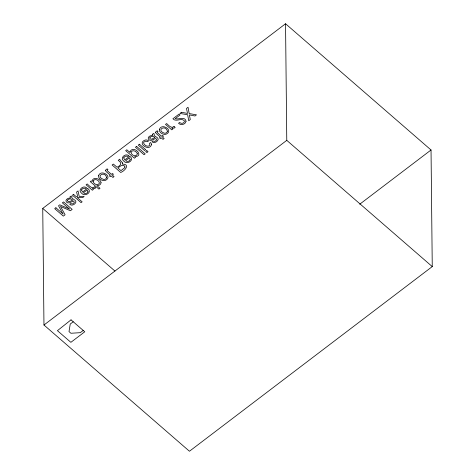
<?xml version="1.0" encoding="UTF-8"?>
<svg xmlns="http://www.w3.org/2000/svg" width="475" height="475" viewBox="0 0 475 475"><rect width="100%" height="100%" fill="white"/><g stroke="black" fill="none" stroke-linecap="round" stroke-linejoin="round"><path stroke-width="0.71" d="M42.744 208.406L285.546 23.75L431.033 149.987L432.256 266.594L189.454 451.25L43.967 325.013L42.744 208.406L114.932 271.041M43.967 325.013L286.769 140.351L285.546 23.75M83.226 330.44L80.281 332.678L70.918 333.254L69.012 331.603L70.241 324.045L73.239 321.771M359.723 204.22L431.033 149.987M286.769 140.351L432.256 266.594M81.498 189.947L82.543 192.06L87.477 188.308C93.076 191.882 84.823 197.44 81.546 193.171C77.342 190.184 83.095 185.054 86.551 187.661L85.441 188.504L84.277 188.195L82.775 188.504L81.498 189.947M123.708 157.848L124.747 159.962L129.681 156.21C135.286 159.784 127.027 165.342 123.749 161.072C119.546 158.086 125.299 152.956 128.755 155.562L127.644 156.406L126.481 156.097L124.978 156.406L123.708 157.848M105.462 170.252L106.151 171.594L110.307 175.198L109.393 175.893L110.253 176.641L111.168 175.946L112.919 177.466L114.059 176.599L112.308 175.079L113.383 174.26L112.522 173.512L111.447 174.331L107.356 170.774L107.154 170.216L107.944 169.539L107.112 168.815L105.462 170.252M155.533 132.175L156.222 133.517L160.378 137.121L159.463 137.809L160.324 138.558L161.239 137.863L162.99 139.383L164.136 138.516L162.385 136.996L163.459 136.177L162.598 135.428L161.524 136.248L157.427 132.697L157.225 132.133L158.015 131.456L157.183 130.732L155.533 132.175M151.549 144.198C150.13 152.291 136.105 143.153 145.249 140.048A3.159 2.565 -0.6 0 1 147.262 140.137L148.669 140.826L147.571 141.663L145.902 141.14L143.996 142.001A1.894 1.538 -0.6 0 0 143.688 143.224C144.465 145.498 148.069 147.529 149.839 145.136L149.512 143.349L150.617 142.512L151.549 144.198M137.37 153.811C136.842 157.658 130.72 155.23 131.076 152.143C132.507 149.233 136.794 151.282 137.37 153.811M130.085 151.507L130.013 152.54L126.813 149.762L125.679 150.623L134.425 158.211L135.523 157.373L134.692 156.649C144.774 156.59 133.825 144.62 130.085 151.507M122.639 163.014L122.36 164.101C130.488 164.023 125.121 170.822 120.727 172.473L112.118 165.009L113.371 164.053L117.058 167.259C121.256 165.187 122.2 163.056 118.251 160.342L119.789 159.178L120.104 160.105L122.639 163.014M93.171 181.034C92.987 183.878 97.678 186.206 99.346 183.403C99.887 180.482 94.59 177.792 93.171 181.034M98.574 175.738C98.23 178.38 101.08 180.31 103.431 180.601A3.794 3.082 -0.6 0 0 105.931 180.126C112.706 176.189 100.611 168.952 98.574 175.738M159.38 129.491C159.036 132.139 161.886 134.063 164.237 134.354A3.794 3.082 -0.6 0 0 166.737 133.885C173.506 129.942 161.417 122.71 159.38 129.491M70.045 196.947L70.377 198.111C68.358 197.707 64.802 199.553 66.304 201.911C68.382 204.517 71.351 201.537 73.548 201.026L74.397 202.314L73.465 203.419L72.176 203.989L70.763 203.561L69.706 204.363C71.808 206.281 75.388 204.345 75.97 201.887C76.101 199.571 69.843 198.354 72.117 196.65L71.339 195.973L70.045 196.947M152.309 134.377L152.641 135.541C150.623 135.137 147.072 136.984 148.568 139.347C150.646 141.954 153.615 138.967 155.818 138.463L156.667 139.745L155.729 140.849L154.44 141.425L153.027 140.992L151.97 141.793C154.078 143.717 157.658 141.782 158.234 139.317C158.365 137.008 152.107 135.785 154.381 134.087L153.603 133.41L152.309 134.377M101.038 182.602C101.003 184.632 98.723 185.879 96.876 185.577L99.999 188.284L98.895 189.121L90.262 181.628L91.307 180.838L92.108 181.533C92.251 176.308 100.694 178.321 101.038 182.602M186.052 121.214C185.594 124.521 180.773 125.768 178.541 123.304L179.687 122.431C181.046 123.957 183.979 123.571 184.425 121.446L184.276 120.739C181.296 117.456 176.094 122.467 172.906 118.774L179.081 114.077L180.078 114.944L175.168 118.679C178.529 119.943 184.941 115.841 186.052 121.214M106.602 177.418L106.216 178.422L105.201 179.212A2.102 1.71 -0.6 0 1 103.479 179.39C94.952 176.492 104.72 170.4 106.602 177.418M167.408 131.177L167.022 132.181L166.007 132.964A2.102 1.71 -0.6 0 1 164.285 133.143C155.758 130.251 165.526 124.153 167.408 131.177M87.988 191.609C87.614 193.628 84.793 194.026 83.41 192.761L87.151 189.917L87.988 191.609M130.192 159.511C129.817 161.53 126.997 161.928 125.62 160.663L129.354 157.819L130.192 159.511M124.984 166.986L124.563 167.853L120.971 170.656L118.032 168.102C119.415 166.339 123.999 163.252 124.984 166.986M67.682 200.028L67.533 200.973C68.97 203.015 71.018 200.498 72.681 200.201C71.499 198.538 68.964 198.473 67.682 200.028M149.952 137.459L149.797 138.403C151.234 140.452 153.288 137.928 154.945 137.631C153.763 135.975 151.234 135.909 149.952 137.459M94.644 186.883C92.085 189.442 88.991 185.47 87.228 183.938L86.1 184.799L92.37 190.243L93.444 189.424L92.364 188.486L94.673 188.533L95.754 187.851L94.644 186.883M174.052 126.492C171.493 129.052 168.399 125.073 166.636 123.548L165.502 124.408L171.778 129.847L172.852 129.034L171.766 128.09L174.082 128.143L175.162 127.454L174.052 126.492M71.03 319.853L57.428 330.665L70.876 342.338L84.764 331.776L71.03 319.853M55.907 207.759L54.714 208.667L63.318 216.131L65.111 214.771L60.485 206.441L70.395 210.752L72.164 209.404L63.561 201.934L62.373 202.843L69.659 209.119L59.767 204.826L58.526 205.764L63.133 214.083L55.907 207.759M73.536 194.352L72.449 195.178L81.053 202.647L82.139 201.822L77.146 197.481L82.709 197.588L84.158 196.49L79.23 196.412L78.031 190.932L76.582 192.037L77.645 196.377L75.887 196.395L73.536 194.352M136.592 146.395L135.458 147.256L144.062 154.725L145.196 153.864L136.592 146.395M139.436 144.234L138.284 145.107L144.531 150.522L145.683 149.649L139.436 144.234M181.432 112.29L179.924 113.436L187.643 114.754L188.735 120.745L190.303 119.558L189.365 114.908L194.999 115.989L196.484 114.855L189.192 113.573L188.035 107.273L186.479 108.454L187.53 113.418L181.432 112.29M146.846 150.658L145.694 151.537L146.894 152.57L148.04 151.697L146.846 150.658"/></g></svg>
